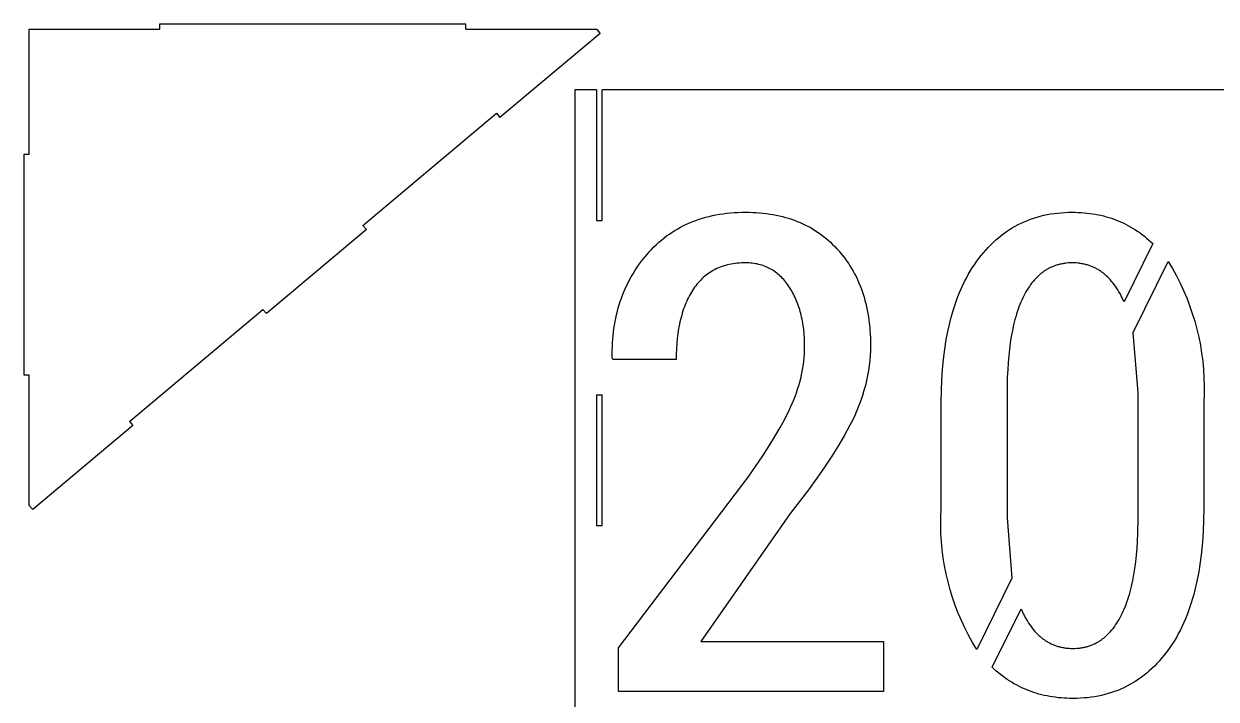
# Model space of a CAD drawing. Header units: inches. Extents: x -28 to 28, y 0 to 215.
# Drawn here: x -27.65 to -0.28, y 130.73 to 146.22 of the extents above; entities that cross this region are included whole.
import ezdxf

# ---------------------------------------------------------------- set-up
doc = ezdxf.new("R2010")
doc.units = ezdxf.units.IN
doc.header["$MEASUREMENT"] = 0
doc.layers.add('Linework', color=7, linetype='Continuous', true_color=0x000000)

msp = doc.modelspace()

# ---------------------------------------------------------------- linework, layer by layer
at = {"layer": 'Linework'}
for p, q in [((-24.523, 146.223), (-17.5, 146.223)), ((-24.523, 146.098), (-24.523, 146.223)), ((-17.5, 146.098), (-17.5, 146.223)), ((-27.523, 143.223), (-27.523, 146.098)), ((-27.523, 146.098), (-24.523, 146.098)), ((-17.5, 146.098), (-14.5, 146.098)), ((-14.42, 146.002), (-16.718, 144.074)), ((-14.5, 146.098), (-14.42, 146.002)), ((-14.5, 144.709), (-15, 144.709)), ((-15, 144.709), (-15, 127.709)), ((-14.5, 144.709), (-14.5, 141.709)), ((14.375, 144.709), (-14.375, 144.709)), ((-14.375, 141.709), (-14.375, 144.709)), ((-19.862, 141.598), (-16.798, 144.17)), ((-16.798, 144.17), (-16.718, 144.074)), ((-27.648, 143.223), (-27.648, 138.17)), ((-27.523, 143.223), (-27.648, 143.223)), ((-11.994, 141.785), (-11.917, 141.805)), ((-11.917, 141.805), (-11.839, 141.823)), ((-11.839, 141.823), (-11.759, 141.839)), ((-11.759, 141.839), (-11.678, 141.853)), ((-11.678, 141.853), (-11.596, 141.865)), ((-11.596, 141.865), (-11.513, 141.876)), ((-11.513, 141.876), (-11.428, 141.884)), ((-11.428, 141.884), (-11.343, 141.891)), ((-11.343, 141.891), (-11.256, 141.896)), ((-11.256, 141.896), (-11.168, 141.898)), ((-11.168, 141.898), (-11.078, 141.899)), ((-11.078, 141.899), (-10.996, 141.899)), ((-10.996, 141.899), (-10.915, 141.896)), ((-10.915, 141.896), (-10.835, 141.892)), ((-10.835, 141.892), (-10.756, 141.886)), ((-10.756, 141.886), (-10.678, 141.879)), ((-10.678, 141.879), (-10.601, 141.87)), ((-10.601, 141.87), (-10.525, 141.859)), ((-10.525, 141.859), (-10.45, 141.847)), ((-10.45, 141.847), (-10.377, 141.833)), ((-10.377, 141.833), (-10.304, 141.818)), ((-10.304, 141.818), (-10.233, 141.8)), ((-10.233, 141.8), (-10.162, 141.782)), ((-4.463, 141.766), (-4.388, 141.789)), ((-4.388, 141.789), (-4.313, 141.81)), ((-4.313, 141.81), (-4.235, 141.829)), ((-4.235, 141.829), (-4.157, 141.845)), ((-4.157, 141.845), (-4.078, 141.86)), ((-4.078, 141.86), (-3.998, 141.872)), ((-3.998, 141.872), (-3.916, 141.882)), ((-3.916, 141.882), (-3.833, 141.889)), ((-3.833, 141.889), (-3.75, 141.895)), ((-3.75, 141.895), (-3.665, 141.898)), ((-3.665, 141.898), (-3.579, 141.899)), ((-3.579, 141.899), (-3.51, 141.899)), ((-3.51, 141.899), (-3.442, 141.897)), ((-3.442, 141.897), (-3.375, 141.893)), ((-3.375, 141.893), (-3.308, 141.888)), ((-3.308, 141.888), (-3.242, 141.882)), ((-3.242, 141.882), (-3.177, 141.874)), ((-3.177, 141.874), (-3.113, 141.865)), ((-3.113, 141.865), (-3.049, 141.854)), ((-3.049, 141.854), (-2.986, 141.842)), ((-2.986, 141.842), (-2.924, 141.829)), ((-2.924, 141.829), (-2.862, 141.814)), ((-2.862, 141.814), (-2.801, 141.798)), ((-2.801, 141.798), (-2.741, 141.781)), ((-19.862, 141.598), (-19.782, 141.503)), ((-14.5, 141.709), (-14.375, 141.709)), ((-12.702, 141.482), (-12.637, 141.521)), ((-12.637, 141.521), (-12.57, 141.558)), ((-12.57, 141.558), (-12.502, 141.593)), ((-12.502, 141.593), (-12.433, 141.626)), ((-12.433, 141.626), (-12.363, 141.657)), ((-12.363, 141.657), (-12.292, 141.687)), ((-12.292, 141.687), (-12.219, 141.714)), ((-12.219, 141.714), (-12.145, 141.74)), ((-12.145, 141.74), (-12.071, 141.763)), ((-12.071, 141.763), (-11.994, 141.785)), ((-10.162, 141.782), (-10.093, 141.761)), ((-10.093, 141.761), (-10.025, 141.739)), ((-10.025, 141.739), (-9.957, 141.715)), ((-9.957, 141.715), (-9.891, 141.69)), ((-9.891, 141.69), (-9.826, 141.663)), ((-9.826, 141.663), (-9.763, 141.634)), ((-9.763, 141.634), (-9.7, 141.604)), ((-9.7, 141.604), (-9.638, 141.572)), ((-9.638, 141.572), (-9.577, 141.539)), ((-9.577, 141.539), (-9.518, 141.503)), ((-5.022, 141.5), (-4.956, 141.541)), ((-4.956, 141.541), (-4.889, 141.58)), ((-4.889, 141.58), (-4.821, 141.616)), ((-4.821, 141.616), (-4.751, 141.651)), ((-4.751, 141.651), (-4.681, 141.683)), ((-4.681, 141.683), (-4.61, 141.713)), ((-4.61, 141.713), (-4.537, 141.74)), ((-4.537, 141.74), (-4.463, 141.766)), ((-2.741, 141.781), (-2.682, 141.762)), ((-2.682, 141.762), (-2.623, 141.741)), ((-2.623, 141.741), (-2.565, 141.719)), ((-2.565, 141.719), (-2.507, 141.696)), ((-2.507, 141.696), (-2.451, 141.672)), ((-2.451, 141.672), (-2.395, 141.646)), ((-2.395, 141.646), (-2.34, 141.618)), ((-2.34, 141.618), (-2.285, 141.589)), ((-2.285, 141.589), (-2.231, 141.559)), ((-2.231, 141.559), (-2.178, 141.528)), ((-2.178, 141.528), (-2.126, 141.495)), ((-19.782, 141.503), (-22.08, 139.574)), ((-13.069, 141.21), (-13.011, 141.26)), ((-13.011, 141.26), (-12.952, 141.308)), ((-12.952, 141.308), (-12.891, 141.355)), ((-12.891, 141.355), (-12.829, 141.399)), ((-12.829, 141.399), (-12.766, 141.442)), ((-12.766, 141.442), (-12.702, 141.482)), ((-9.518, 141.503), (-9.459, 141.467)), ((-9.459, 141.467), (-9.402, 141.428)), ((-9.402, 141.428), (-9.346, 141.388)), ((-9.346, 141.388), (-9.29, 141.346)), ((-9.29, 141.346), (-9.236, 141.303)), ((-9.236, 141.303), (-9.183, 141.258)), ((-9.183, 141.258), (-9.131, 141.211)), ((-5.393, 141.208), (-5.334, 141.263)), ((-5.334, 141.263), (-5.274, 141.315)), ((-5.274, 141.315), (-5.212, 141.364)), ((-5.212, 141.364), (-5.15, 141.412)), ((-5.15, 141.412), (-5.086, 141.457)), ((-5.086, 141.457), (-5.022, 141.5)), ((-2.126, 141.495), (-2.074, 141.46)), ((-2.074, 141.46), (-2.023, 141.424)), ((-2.023, 141.424), (-1.973, 141.387)), ((-1.973, 141.387), (-1.923, 141.348)), ((-1.923, 141.348), (-1.874, 141.308)), ((-1.874, 141.308), (-1.826, 141.267)), ((-1.826, 141.267), (-1.779, 141.224)), ((-13.342, 140.931), (-13.29, 140.991)), ((-13.29, 140.991), (-13.237, 141.048)), ((-13.237, 141.048), (-13.182, 141.104)), ((-13.182, 141.104), (-13.126, 141.158)), ((-13.126, 141.158), (-13.069, 141.21)), ((-9.131, 141.211), (-9.08, 141.163)), ((-9.08, 141.163), (-9.031, 141.113)), ((-9.031, 141.113), (-8.982, 141.062)), ((-8.982, 141.062), (-8.934, 141.009)), ((-8.934, 141.009), (-8.889, 140.955)), ((-5.672, 140.904), (-5.618, 140.97)), ((-5.618, 140.97), (-5.564, 141.033)), ((-5.564, 141.033), (-5.508, 141.093)), ((-5.508, 141.093), (-5.451, 141.152)), ((-5.451, 141.152), (-5.393, 141.208)), ((-1.732, 141.18), (-2.391, 139.845)), ((-1.779, 141.224), (-1.732, 141.18)), ((-13.536, 140.682), (-13.49, 140.746)), ((-13.49, 140.746), (-13.442, 140.808)), ((-13.442, 140.808), (-13.393, 140.87)), ((-13.393, 140.87), (-13.342, 140.931)), ((-11.452, 140.7), (-11.495, 140.69)), ((-11.408, 140.709), (-11.452, 140.7)), ((-11.363, 140.717), (-11.408, 140.709)), ((-11.318, 140.723), (-11.363, 140.717)), ((-11.271, 140.728), (-11.318, 140.723)), ((-11.224, 140.732), (-11.271, 140.728)), ((-11.176, 140.735), (-11.224, 140.732)), ((-11.128, 140.737), (-11.176, 140.735)), ((-11.078, 140.738), (-11.128, 140.737)), ((-11.039, 140.737), (-11.078, 140.738)), ((-11, 140.735), (-11.039, 140.737)), ((-10.962, 140.733), (-11, 140.735)), ((-10.924, 140.729), (-10.962, 140.733)), ((-10.887, 140.724), (-10.924, 140.729)), ((-10.851, 140.719), (-10.887, 140.724)), ((-10.814, 140.712), (-10.851, 140.719)), ((-10.779, 140.704), (-10.814, 140.712)), ((-10.744, 140.695), (-10.779, 140.704)), ((-10.709, 140.685), (-10.744, 140.695)), ((-8.889, 140.955), (-8.844, 140.9)), ((-8.844, 140.9), (-8.801, 140.844)), ((-8.801, 140.844), (-8.76, 140.787)), ((-8.76, 140.787), (-8.72, 140.728)), ((-8.72, 140.728), (-8.682, 140.669)), ((-5.874, 140.622), (-5.826, 140.696)), ((-5.826, 140.696), (-5.776, 140.767)), ((-5.776, 140.767), (-5.724, 140.837)), ((-5.724, 140.837), (-5.672, 140.904)), ((-3.902, 140.696), (-3.922, 140.69)), ((-3.881, 140.701), (-3.902, 140.696)), ((-3.861, 140.706), (-3.881, 140.701)), ((-3.84, 140.711), (-3.861, 140.706)), ((-3.819, 140.715), (-3.84, 140.711)), ((-3.798, 140.719), (-3.819, 140.715)), ((-3.777, 140.723), (-3.798, 140.719)), ((-3.756, 140.726), (-3.777, 140.723)), ((-3.734, 140.729), (-3.756, 140.726)), ((-3.713, 140.731), (-3.734, 140.729)), ((-3.669, 140.735), (-3.713, 140.731)), ((-3.624, 140.737), (-3.669, 140.735)), ((-3.579, 140.738), (-3.624, 140.737)), ((-3.533, 140.737), (-3.579, 140.738)), ((-3.489, 140.735), (-3.533, 140.737)), ((-3.445, 140.731), (-3.489, 140.735)), ((-3.423, 140.729), (-3.445, 140.731)), ((-3.402, 140.726), (-3.423, 140.729)), ((-3.38, 140.723), (-3.402, 140.726)), ((-3.359, 140.719), (-3.38, 140.723)), ((-3.338, 140.715), (-3.359, 140.719)), ((-3.317, 140.711), (-3.338, 140.715)), ((-3.296, 140.707), (-3.317, 140.711)), ((-3.276, 140.702), (-3.296, 140.707)), ((-3.255, 140.696), (-3.276, 140.702)), ((-3.235, 140.691), (-3.255, 140.696)), ((-2.181, 139.141), (-1.378, 140.767)), ((-1.378, 140.767), (-1.281, 140.606)), ((-13.74, 140.352), (-13.702, 140.42)), ((-13.702, 140.42), (-13.663, 140.487)), ((-13.663, 140.487), (-13.622, 140.553)), ((-13.622, 140.553), (-13.58, 140.618)), ((-13.58, 140.618), (-13.536, 140.682)), ((-12.018, 140.43), (-12.05, 140.402)), ((-11.986, 140.456), (-12.018, 140.43)), ((-11.953, 140.481), (-11.986, 140.456)), ((-11.919, 140.505), (-11.953, 140.481)), ((-11.884, 140.528), (-11.919, 140.505)), ((-11.849, 140.549), (-11.884, 140.528)), ((-11.813, 140.569), (-11.849, 140.549)), ((-11.776, 140.589), (-11.813, 140.569)), ((-11.738, 140.607), (-11.776, 140.589)), ((-11.699, 140.624), (-11.738, 140.607)), ((-11.66, 140.639), (-11.699, 140.624)), ((-11.62, 140.654), (-11.66, 140.639)), ((-11.579, 140.667), (-11.62, 140.654)), ((-11.538, 140.679), (-11.579, 140.667)), ((-11.495, 140.69), (-11.538, 140.679)), ((-10.675, 140.674), (-10.709, 140.685)), ((-10.642, 140.662), (-10.675, 140.674)), ((-10.609, 140.648), (-10.642, 140.662)), ((-10.576, 140.634), (-10.609, 140.648)), ((-10.545, 140.619), (-10.576, 140.634)), ((-10.513, 140.603), (-10.545, 140.619)), ((-10.482, 140.585), (-10.513, 140.603)), ((-10.452, 140.567), (-10.482, 140.585)), ((-10.422, 140.547), (-10.452, 140.567)), ((-10.393, 140.527), (-10.422, 140.547)), ((-10.365, 140.505), (-10.393, 140.527)), ((-10.336, 140.482), (-10.365, 140.505)), ((-10.309, 140.459), (-10.336, 140.482)), ((-10.282, 140.434), (-10.309, 140.459)), ((-10.255, 140.408), (-10.282, 140.434)), ((-8.682, 140.669), (-8.645, 140.609)), ((-8.645, 140.609), (-8.609, 140.548)), ((-8.609, 140.548), (-8.575, 140.485)), ((-8.575, 140.485), (-8.543, 140.422)), ((-8.543, 140.422), (-8.512, 140.357)), ((-6.01, 140.39), (-5.966, 140.469)), ((-5.966, 140.469), (-5.921, 140.547)), ((-5.921, 140.547), (-5.874, 140.622)), ((-4.372, 140.427), (-4.388, 140.412)), ((-4.356, 140.442), (-4.372, 140.427)), ((-4.34, 140.457), (-4.356, 140.442)), ((-4.323, 140.471), (-4.34, 140.457)), ((-4.307, 140.485), (-4.323, 140.471)), ((-4.29, 140.498), (-4.307, 140.485)), ((-4.273, 140.511), (-4.29, 140.498)), ((-4.256, 140.524), (-4.273, 140.511)), ((-4.239, 140.537), (-4.256, 140.524)), ((-4.222, 140.549), (-4.239, 140.537)), ((-4.205, 140.56), (-4.222, 140.549)), ((-4.187, 140.571), (-4.205, 140.56)), ((-4.169, 140.582), (-4.187, 140.571)), ((-4.151, 140.593), (-4.169, 140.582)), ((-4.133, 140.603), (-4.151, 140.593)), ((-4.115, 140.613), (-4.133, 140.603)), ((-4.096, 140.622), (-4.115, 140.613)), ((-4.077, 140.631), (-4.096, 140.622)), ((-4.059, 140.64), (-4.077, 140.631)), ((-4.04, 140.648), (-4.059, 140.64)), ((-4.02, 140.656), (-4.04, 140.648)), ((-4.001, 140.664), (-4.02, 140.656)), ((-3.982, 140.671), (-4.001, 140.664)), ((-3.962, 140.678), (-3.982, 140.671)), ((-3.942, 140.684), (-3.962, 140.678)), ((-3.922, 140.69), (-3.942, 140.684)), ((-3.215, 140.684), (-3.235, 140.691)), ((-3.195, 140.678), (-3.215, 140.684)), ((-3.175, 140.671), (-3.195, 140.678)), ((-3.156, 140.664), (-3.175, 140.671)), ((-3.136, 140.657), (-3.156, 140.664)), ((-3.117, 140.649), (-3.136, 140.657)), ((-3.098, 140.64), (-3.117, 140.649)), ((-3.079, 140.632), (-3.098, 140.64)), ((-3.06, 140.623), (-3.079, 140.632)), ((-3.042, 140.613), (-3.06, 140.623)), ((-3.023, 140.604), (-3.042, 140.613)), ((-3.005, 140.594), (-3.023, 140.604)), ((-2.987, 140.583), (-3.005, 140.594)), ((-2.969, 140.572), (-2.987, 140.583)), ((-2.951, 140.561), (-2.969, 140.572)), ((-2.934, 140.55), (-2.951, 140.561)), ((-2.916, 140.538), (-2.934, 140.55)), ((-2.899, 140.525), (-2.916, 140.538)), ((-2.882, 140.513), (-2.899, 140.525)), ((-2.865, 140.5), (-2.882, 140.513)), ((-2.848, 140.486), (-2.865, 140.5)), ((-2.831, 140.472), (-2.848, 140.486)), ((-2.815, 140.458), (-2.831, 140.472)), ((-2.799, 140.444), (-2.815, 140.458)), ((-2.767, 140.414), (-2.799, 140.444)), ((-1.281, 140.606), (-1.19, 140.442)), ((-1.19, 140.442), (-1.105, 140.275)), ((-13.873, 140.072), (-13.842, 140.143)), ((-13.842, 140.143), (-13.81, 140.214)), ((-13.81, 140.214), (-13.775, 140.283)), ((-13.775, 140.283), (-13.74, 140.352)), ((-12.248, 140.178), (-12.274, 140.142)), ((-12.222, 140.214), (-12.248, 140.178)), ((-12.195, 140.248), (-12.222, 140.214)), ((-12.168, 140.281), (-12.195, 140.248)), ((-12.139, 140.313), (-12.168, 140.281)), ((-12.11, 140.344), (-12.139, 140.313)), ((-12.08, 140.374), (-12.11, 140.344)), ((-12.05, 140.402), (-12.08, 140.374)), ((-10.229, 140.381), (-10.255, 140.408)), ((-10.204, 140.353), (-10.229, 140.381)), ((-10.179, 140.324), (-10.204, 140.353)), ((-10.154, 140.294), (-10.179, 140.324)), ((-10.13, 140.263), (-10.154, 140.294)), ((-10.107, 140.231), (-10.13, 140.263)), ((-10.084, 140.198), (-10.107, 140.231)), ((-10.062, 140.164), (-10.084, 140.198)), ((-10.04, 140.129), (-10.062, 140.164)), ((-8.512, 140.357), (-8.483, 140.292)), ((-8.483, 140.292), (-8.455, 140.225)), ((-8.455, 140.225), (-8.429, 140.157)), ((-8.429, 140.157), (-8.404, 140.089)), ((-6.131, 140.141), (-6.092, 140.226)), ((-6.092, 140.226), (-6.052, 140.309)), ((-6.052, 140.309), (-6.01, 140.39)), ((-4.591, 140.159), (-4.617, 140.117)), ((-4.564, 140.199), (-4.591, 140.159)), ((-4.536, 140.239), (-4.564, 140.199)), ((-4.508, 140.276), (-4.536, 140.239)), ((-4.479, 140.312), (-4.508, 140.276)), ((-4.449, 140.347), (-4.479, 140.312)), ((-4.419, 140.38), (-4.449, 140.347)), ((-4.388, 140.412), (-4.419, 140.38)), ((-2.735, 140.382), (-2.767, 140.414)), ((-2.705, 140.349), (-2.735, 140.382)), ((-2.675, 140.314), (-2.705, 140.349)), ((-2.645, 140.278), (-2.675, 140.314)), ((-2.616, 140.241), (-2.645, 140.278)), ((-2.588, 140.202), (-2.616, 140.241)), ((-2.561, 140.162), (-2.588, 140.202)), ((-2.534, 140.12), (-2.561, 140.162)), ((-1.105, 140.275), (-1.026, 140.105)), ((-13.955, 139.853), (-13.929, 139.927)), ((-13.929, 139.927), (-13.902, 140)), ((-13.902, 140), (-13.873, 140.072)), ((-12.409, 139.903), (-12.429, 139.86)), ((-12.388, 139.945), (-12.409, 139.903)), ((-12.367, 139.986), (-12.388, 139.945)), ((-12.345, 140.026), (-12.367, 139.986)), ((-12.322, 140.066), (-12.345, 140.026)), ((-12.298, 140.104), (-12.322, 140.066)), ((-12.274, 140.142), (-12.298, 140.104)), ((-10.02, 140.094), (-10.04, 140.129)), ((-9.999, 140.058), (-10.02, 140.094)), ((-9.98, 140.021), (-9.999, 140.058)), ((-9.961, 139.984), (-9.98, 140.021)), ((-9.943, 139.946), (-9.961, 139.984)), ((-9.926, 139.908), (-9.943, 139.946)), ((-9.91, 139.869), (-9.926, 139.908)), ((-8.404, 140.089), (-8.38, 140.019)), ((-8.38, 140.019), (-8.359, 139.948)), ((-8.359, 139.948), (-8.338, 139.876)), ((-8.338, 139.876), (-8.319, 139.803)), ((-6.27, 139.783), (-6.238, 139.876)), ((-6.238, 139.876), (-6.204, 139.966)), ((-6.204, 139.966), (-6.168, 140.055)), ((-6.168, 140.055), (-6.131, 140.141)), ((-4.739, 139.884), (-4.761, 139.834)), ((-4.716, 139.934), (-4.739, 139.884)), ((-4.692, 139.982), (-4.716, 139.934)), ((-4.668, 140.028), (-4.692, 139.982)), ((-4.643, 140.073), (-4.668, 140.028)), ((-4.617, 140.117), (-4.643, 140.073)), ((-2.508, 140.076), (-2.534, 140.12)), ((-2.483, 140.032), (-2.508, 140.076)), ((-2.458, 139.985), (-2.483, 140.032)), ((-2.423, 139.916), (-2.458, 139.985)), ((-2.391, 139.845), (-2.423, 139.916)), ((-1.026, 140.105), (-0.952, 139.932)), ((-0.952, 139.932), (-0.885, 139.757)), ((-25.225, 137.099), (-22.16, 139.67)), ((-22.16, 139.67), (-22.08, 139.574)), ((-14.041, 139.549), (-14.022, 139.627)), ((-14.022, 139.627), (-14.001, 139.703)), ((-14.001, 139.703), (-13.979, 139.778)), ((-13.979, 139.778), (-13.955, 139.853)), ((-12.516, 139.634), (-12.532, 139.586)), ((-12.501, 139.681), (-12.516, 139.634)), ((-12.484, 139.727), (-12.501, 139.681)), ((-12.466, 139.772), (-12.484, 139.727)), ((-12.448, 139.817), (-12.466, 139.772)), ((-12.429, 139.86), (-12.448, 139.817)), ((-9.894, 139.829), (-9.91, 139.869)), ((-9.878, 139.789), (-9.894, 139.829)), ((-9.864, 139.748), (-9.878, 139.789)), ((-9.85, 139.707), (-9.864, 139.748)), ((-9.837, 139.665), (-9.85, 139.707)), ((-9.825, 139.622), (-9.837, 139.665)), ((-9.813, 139.579), (-9.825, 139.622)), ((-8.319, 139.803), (-8.302, 139.729)), ((-8.302, 139.729), (-8.286, 139.654)), ((-8.286, 139.654), (-8.272, 139.578)), ((-6.331, 139.593), (-6.301, 139.689)), ((-6.301, 139.689), (-6.27, 139.783)), ((-4.842, 139.617), (-4.86, 139.559)), ((-4.822, 139.673), (-4.842, 139.617)), ((-4.803, 139.728), (-4.822, 139.673)), ((-4.782, 139.782), (-4.803, 139.728)), ((-4.761, 139.834), (-4.782, 139.782)), ((-0.885, 139.757), (-0.823, 139.579)), ((-14.088, 139.312), (-14.074, 139.392)), ((-14.074, 139.392), (-14.059, 139.471)), ((-14.059, 139.471), (-14.041, 139.549)), ((-12.596, 139.335), (-12.616, 139.228)), ((-12.585, 139.387), (-12.596, 139.335)), ((-12.573, 139.438), (-12.585, 139.387)), ((-12.56, 139.488), (-12.573, 139.438)), ((-12.546, 139.538), (-12.56, 139.488)), ((-12.532, 139.586), (-12.546, 139.538)), ((-9.802, 139.535), (-9.813, 139.579)), ((-9.792, 139.49), (-9.802, 139.535)), ((-9.783, 139.445), (-9.792, 139.49)), ((-9.774, 139.399), (-9.783, 139.445)), ((-9.758, 139.306), (-9.774, 139.399)), ((-8.272, 139.578), (-8.259, 139.501)), ((-8.259, 139.501), (-8.248, 139.423)), ((-8.248, 139.423), (-8.238, 139.344)), ((-8.238, 139.344), (-8.23, 139.263)), ((-6.409, 139.293), (-6.385, 139.395)), ((-6.385, 139.395), (-6.358, 139.495)), ((-6.358, 139.495), (-6.331, 139.593)), ((-4.894, 139.44), (-4.926, 139.315)), ((-4.878, 139.5), (-4.894, 139.44)), ((-4.86, 139.559), (-4.878, 139.5)), ((-0.823, 139.579), (-0.768, 139.4)), ((-0.768, 139.4), (-0.719, 139.219)), ((-14.128, 138.985), (-14.12, 139.068)), ((-14.12, 139.068), (-14.111, 139.15)), ((-14.111, 139.15), (-14.101, 139.232)), ((-14.101, 139.232), (-14.088, 139.312)), ((-12.633, 139.118), (-12.647, 139.005)), ((-12.616, 139.228), (-12.633, 139.118)), ((-9.745, 139.21), (-9.758, 139.306)), ((-9.736, 139.111), (-9.745, 139.21)), ((-9.729, 139.01), (-9.736, 139.111)), ((-8.23, 139.263), (-8.223, 139.182)), ((-8.223, 139.182), (-8.218, 139.099)), ((-8.218, 139.099), (-8.214, 139.016)), ((-6.473, 138.977), (-6.454, 139.084)), ((-6.454, 139.084), (-6.432, 139.19)), ((-6.432, 139.19), (-6.409, 139.293)), ((-4.954, 139.184), (-4.98, 139.048)), ((-4.926, 139.315), (-4.954, 139.184)), ((-2.067, 137.759), (-2.181, 139.141)), ((-0.719, 139.219), (-0.676, 139.036)), ((-14.14, 138.73), (-14.137, 138.815)), ((-14.137, 138.815), (-14.133, 138.9)), ((-14.133, 138.9), (-14.128, 138.985)), ((-12.658, 138.888), (-12.666, 138.768)), ((-12.647, 139.005), (-12.658, 138.888)), ((-9.724, 138.907), (-9.729, 139.01)), ((-9.723, 138.801), (-9.724, 138.907)), ((-9.724, 138.723), (-9.723, 138.801)), ((-8.214, 139.016), (-8.212, 138.931)), ((-8.211, 138.846), (-8.213, 138.73)), ((-8.212, 138.931), (-8.211, 138.846)), ((-6.508, 138.757), (-6.473, 138.977)), ((-5.002, 138.906), (-5.022, 138.759)), ((-4.98, 139.048), (-5.002, 138.906)), ((-0.676, 139.036), (-0.639, 138.852)), ((-0.639, 138.852), (-0.609, 138.666)), ((-14.14, 138.643), (-14.14, 138.73)), ((-14.139, 138.555), (-14.14, 138.643)), ((-14.124, 138.518), (-14.139, 138.555)), ((-12.672, 138.518), (-14.124, 138.518)), ((-12.671, 138.645), (-12.672, 138.518)), ((-12.666, 138.768), (-12.671, 138.645)), ((-9.741, 138.486), (-9.733, 138.565)), ((-9.733, 138.565), (-9.727, 138.644)), ((-9.727, 138.644), (-9.724, 138.723)), ((-8.218, 138.614), (-8.228, 138.498)), ((-8.213, 138.73), (-8.218, 138.614)), ((-6.559, 138.294), (-6.537, 138.529)), ((-6.537, 138.529), (-6.508, 138.757)), ((-5.038, 138.606), (-5.052, 138.448)), ((-5.022, 138.759), (-5.038, 138.606)), ((-0.609, 138.666), (-0.585, 138.48)), ((-9.795, 138.165), (-9.778, 138.246)), ((-9.778, 138.246), (-9.763, 138.326)), ((-9.763, 138.326), (-9.751, 138.406)), ((-9.751, 138.406), (-9.741, 138.486)), ((-8.257, 138.267), (-8.278, 138.151)), ((-8.241, 138.382), (-8.257, 138.267)), ((-8.228, 138.498), (-8.241, 138.382)), ((-6.575, 138.051), (-6.559, 138.294)), ((-5.062, 138.284), (-5.07, 138.114)), ((-5.052, 138.448), (-5.062, 138.284)), ((-0.585, 138.48), (-0.568, 138.293)), ((-0.568, 138.293), (-0.557, 138.106)), ((-27.648, 138.17), (-27.523, 138.17)), ((-27.523, 135.17), (-27.523, 138.17)), ((-9.858, 137.922), (-9.835, 138.003)), ((-9.835, 138.003), (-9.814, 138.084)), ((-9.814, 138.084), (-9.795, 138.165)), ((-8.302, 138.036), (-8.329, 137.921)), ((-8.278, 138.151), (-8.302, 138.036)), ((-6.584, 137.8), (-6.575, 138.051)), ((-5.07, 138.114), (-5.076, 137.759)), ((-0.557, 138.106), (-0.552, 137.918)), ((-14.5, 137.709), (-14.375, 137.709)), ((-14.5, 137.709), (-14.5, 134.709)), ((-14.375, 134.709), (-14.375, 137.709)), ((-9.942, 137.675), (-9.912, 137.758)), ((-9.912, 137.758), (-9.884, 137.84)), ((-9.884, 137.84), (-9.858, 137.922)), ((-8.396, 137.692), (-8.435, 137.578)), ((-8.361, 137.807), (-8.396, 137.692)), ((-8.329, 137.921), (-8.361, 137.807)), ((-6.588, 137.543), (-6.584, 137.8)), ((-5.076, 137.759), (-5.076, 134.884)), ((-2.067, 134.884), (-2.067, 137.759)), ((-0.554, 137.73), (-0.562, 137.543)), ((-0.552, 137.918), (-0.554, 137.73)), ((-10.088, 137.337), (-10.047, 137.424)), ((-10.047, 137.424), (-10.01, 137.509)), ((-10.01, 137.509), (-9.975, 137.592)), ((-9.975, 137.592), (-9.942, 137.675)), ((-8.477, 137.464), (-8.523, 137.35)), ((-8.435, 137.578), (-8.477, 137.464)), ((-6.588, 135.092), (-6.588, 137.543)), ((-0.562, 137.543), (-0.562, 135.092)), ((-10.286, 136.959), (-10.18, 137.154)), ((-10.18, 137.154), (-10.132, 137.247)), ((-10.132, 137.247), (-10.088, 137.337)), ((-8.573, 137.237), (-8.627, 137.123)), ((-8.523, 137.35), (-8.573, 137.237)), ((-25.144, 137.003), (-27.442, 135.075)), ((-25.225, 137.099), (-25.144, 137.003)), ((-10.405, 136.754), (-10.286, 136.959)), ((-8.684, 137.01), (-8.809, 136.781)), ((-8.627, 137.123), (-8.684, 137.01)), ((-10.538, 136.538), (-10.405, 136.754)), ((-8.809, 136.781), (-8.947, 136.544)), ((-10.685, 136.31), (-10.538, 136.538)), ((-8.947, 136.544), (-9.099, 136.302)), ((-11.019, 135.822), (-10.685, 136.31)), ((-9.264, 136.052), (-9.442, 135.796)), ((-9.099, 136.302), (-9.264, 136.052)), ((-13.998, 131.905), (-11.019, 135.822)), ((-9.442, 135.796), (-9.634, 135.533)), ((-9.634, 135.533), (-9.839, 135.264)), ((-9.839, 135.264), (-10.058, 134.988)), ((-27.442, 135.075), (-27.523, 135.17)), ((-10.058, 134.988), (-12.106, 132.046)), ((-6.596, 134.905), (-6.588, 135.092)), ((-0.562, 135.092), (-0.566, 134.833)), ((-14.5, 134.709), (-14.375, 134.709)), ((-6.598, 134.717), (-6.596, 134.905)), ((-6.594, 134.529), (-6.598, 134.717)), ((-5.076, 134.884), (-4.963, 133.506)), ((-2.073, 134.525), (-2.067, 134.884)), ((-0.566, 134.833), (-0.575, 134.581)), ((-6.583, 134.342), (-6.594, 134.529)), ((-2.08, 134.354), (-2.073, 134.525)), ((-0.575, 134.581), (-0.591, 134.337)), ((-6.566, 134.155), (-6.583, 134.342)), ((-6.542, 133.968), (-6.566, 134.155)), ((-2.105, 134.028), (-2.091, 134.188)), ((-2.091, 134.188), (-2.08, 134.354)), ((-0.591, 134.337), (-0.613, 134.1)), ((-6.512, 133.783), (-6.542, 133.968)), ((-2.141, 133.726), (-2.121, 133.874)), ((-2.121, 133.874), (-2.105, 134.028)), ((-0.641, 133.871), (-0.676, 133.65)), ((-0.613, 134.1), (-0.641, 133.871)), ((-6.475, 133.599), (-6.512, 133.783)), ((-6.432, 133.416), (-6.475, 133.599)), ((-2.189, 133.446), (-2.164, 133.583)), ((-2.164, 133.583), (-2.141, 133.726)), ((-0.676, 133.65), (-0.696, 133.543)), ((-6.383, 133.235), (-6.432, 133.416)), ((-4.963, 133.506), (-5.772, 131.868)), ((-2.25, 133.189), (-2.218, 133.315)), ((-2.218, 133.315), (-2.189, 133.446)), ((-0.74, 133.333), (-0.764, 133.231)), ((-0.717, 133.437), (-0.74, 133.333)), ((-0.696, 133.543), (-0.717, 133.437)), ((-6.328, 133.055), (-6.383, 133.235)), ((-6.266, 132.878), (-6.328, 133.055)), ((-2.303, 133.011), (-2.285, 133.069)), ((-2.285, 133.069), (-2.267, 133.128)), ((-2.267, 133.128), (-2.25, 133.189)), ((-0.818, 133.033), (-0.847, 132.937)), ((-0.791, 133.131), (-0.818, 133.033)), ((-0.764, 133.231), (-0.791, 133.131)), ((-6.199, 132.703), (-6.266, 132.878)), ((-5.417, 131.457), (-4.755, 132.799)), ((-4.755, 132.799), (-4.738, 132.761)), ((-4.738, 132.761), (-4.721, 132.723)), ((-2.407, 132.743), (-2.385, 132.794)), ((-2.385, 132.794), (-2.363, 132.846)), ((-2.363, 132.846), (-2.343, 132.9)), ((-2.343, 132.9), (-2.323, 132.955)), ((-2.323, 132.955), (-2.303, 133.011)), ((-0.878, 132.843), (-0.91, 132.751)), ((-0.847, 132.937), (-0.878, 132.843)), ((-6.125, 132.53), (-6.199, 132.703)), ((-6.045, 132.36), (-6.125, 132.53)), ((-4.721, 132.723), (-4.703, 132.686)), ((-4.703, 132.686), (-4.685, 132.65)), ((-4.685, 132.65), (-4.66, 132.603)), ((-4.66, 132.603), (-4.634, 132.558)), ((-4.634, 132.558), (-4.608, 132.514)), ((-4.608, 132.514), (-4.582, 132.472)), ((-2.556, 132.469), (-2.53, 132.511)), ((-2.53, 132.511), (-2.504, 132.554)), ((-2.504, 132.554), (-2.479, 132.599)), ((-2.479, 132.599), (-2.454, 132.646)), ((-2.454, 132.646), (-2.43, 132.694)), ((-2.43, 132.694), (-2.407, 132.743)), ((-1.017, 132.486), (-1.056, 132.401)), ((-0.98, 132.572), (-1.017, 132.486)), ((-0.944, 132.661), (-0.98, 132.572)), ((-0.91, 132.751), (-0.944, 132.661)), ((-5.96, 132.193), (-6.045, 132.36)), ((-4.582, 132.472), (-4.554, 132.431)), ((-4.554, 132.431), (-4.526, 132.391)), ((-4.526, 132.391), (-4.497, 132.354)), ((-4.497, 132.354), (-4.468, 132.317)), ((-4.468, 132.317), (-4.438, 132.282)), ((-4.438, 132.282), (-4.407, 132.249)), ((-4.407, 132.249), (-4.376, 132.217)), ((-4.376, 132.217), (-4.344, 132.187)), ((-2.792, 132.185), (-2.76, 132.215)), ((-2.76, 132.215), (-2.729, 132.247)), ((-2.729, 132.247), (-2.698, 132.28)), ((-2.698, 132.28), (-2.669, 132.315)), ((-2.669, 132.315), (-2.64, 132.351)), ((-2.64, 132.351), (-2.611, 132.389)), ((-2.611, 132.389), (-2.583, 132.428)), ((-2.583, 132.428), (-2.556, 132.469)), ((-1.138, 132.238), (-1.181, 132.159)), ((-1.096, 132.319), (-1.138, 132.238)), ((-1.056, 132.401), (-1.096, 132.319)), ((-12.106, 132.046), (-7.913, 132.046)), ((-7.913, 132.046), (-7.913, 130.899)), ((-5.869, 132.029), (-5.96, 132.193)), ((-5.772, 131.868), (-5.869, 132.029)), ((-4.344, 132.187), (-4.327, 132.172)), ((-4.327, 132.172), (-4.311, 132.158)), ((-4.311, 132.158), (-4.294, 132.144)), ((-4.294, 132.144), (-4.278, 132.13)), ((-4.278, 132.13), (-4.261, 132.117)), ((-4.261, 132.117), (-4.244, 132.104)), ((-4.244, 132.104), (-4.226, 132.092)), ((-4.226, 132.092), (-4.209, 132.08)), ((-4.209, 132.08), (-4.191, 132.068)), ((-4.191, 132.068), (-4.174, 132.057)), ((-4.174, 132.057), (-4.156, 132.046)), ((-4.156, 132.046), (-4.138, 132.035)), ((-4.138, 132.035), (-4.119, 132.025)), ((-4.119, 132.025), (-4.101, 132.015)), ((-4.101, 132.015), (-4.082, 132.006)), ((-4.082, 132.006), (-4.064, 131.997)), ((-4.064, 131.997), (-4.045, 131.988)), ((-4.045, 131.988), (-4.026, 131.98)), ((-4.026, 131.98), (-4.006, 131.972)), ((-4.006, 131.972), (-3.987, 131.964)), ((-3.987, 131.964), (-3.967, 131.957)), ((-3.967, 131.957), (-3.948, 131.95)), ((-3.948, 131.95), (-3.928, 131.943)), ((-3.928, 131.943), (-3.908, 131.937)), ((-3.908, 131.937), (-3.887, 131.932)), ((-3.887, 131.932), (-3.867, 131.926)), ((-3.244, 131.931), (-3.224, 131.937)), ((-3.224, 131.937), (-3.204, 131.943)), ((-3.204, 131.943), (-3.184, 131.95)), ((-3.184, 131.95), (-3.164, 131.957)), ((-3.164, 131.957), (-3.145, 131.964)), ((-3.145, 131.964), (-3.126, 131.971)), ((-3.126, 131.971), (-3.107, 131.979)), ((-3.107, 131.979), (-3.088, 131.988)), ((-3.088, 131.988), (-3.069, 131.996)), ((-3.069, 131.996), (-3.051, 132.005)), ((-3.051, 132.005), (-3.032, 132.015)), ((-3.032, 132.015), (-3.014, 132.024)), ((-3.014, 132.024), (-2.996, 132.035)), ((-2.996, 132.035), (-2.978, 132.045)), ((-2.978, 132.045), (-2.96, 132.056)), ((-2.96, 132.056), (-2.943, 132.067)), ((-2.943, 132.067), (-2.925, 132.079)), ((-2.925, 132.079), (-2.908, 132.091)), ((-2.908, 132.091), (-2.891, 132.103)), ((-2.891, 132.103), (-2.874, 132.116)), ((-2.874, 132.116), (-2.857, 132.129)), ((-2.857, 132.129), (-2.841, 132.143)), ((-2.841, 132.143), (-2.824, 132.156)), ((-2.824, 132.156), (-2.808, 132.171)), ((-2.808, 132.171), (-2.792, 132.185)), ((-1.321, 131.935), (-1.371, 131.864)), ((-1.273, 132.008), (-1.321, 131.935)), ((-1.226, 132.083), (-1.273, 132.008)), ((-1.181, 132.159), (-1.226, 132.083)), ((-13.998, 130.899), (-13.998, 131.905)), ((-3.867, 131.926), (-3.846, 131.921)), ((-3.846, 131.921), (-3.826, 131.917)), ((-3.826, 131.917), (-3.805, 131.912)), ((-3.805, 131.912), (-3.784, 131.908)), ((-3.784, 131.908), (-3.762, 131.905)), ((-3.762, 131.905), (-3.741, 131.902)), ((-3.741, 131.902), (-3.719, 131.899)), ((-3.719, 131.899), (-3.698, 131.897)), ((-3.698, 131.897), (-3.654, 131.893)), ((-3.654, 131.893), (-3.609, 131.891)), ((-3.609, 131.891), (-3.564, 131.89)), ((-3.564, 131.89), (-3.519, 131.891)), ((-3.519, 131.891), (-3.475, 131.893)), ((-3.475, 131.893), (-3.453, 131.895)), ((-3.453, 131.895), (-3.431, 131.897)), ((-3.431, 131.897), (-3.41, 131.899)), ((-3.41, 131.899), (-3.388, 131.902)), ((-3.388, 131.902), (-3.367, 131.905)), ((-3.367, 131.905), (-3.346, 131.908)), ((-3.346, 131.908), (-3.325, 131.912)), ((-3.325, 131.912), (-3.305, 131.916)), ((-3.305, 131.916), (-3.284, 131.921)), ((-3.284, 131.921), (-3.264, 131.926)), ((-3.264, 131.926), (-3.244, 131.931)), ((-1.527, 131.664), (-1.582, 131.601)), ((-1.474, 131.728), (-1.527, 131.664)), ((-1.422, 131.795), (-1.474, 131.728)), ((-1.371, 131.864), (-1.422, 131.795)), ((-5.37, 131.413), (-5.417, 131.457)), ((-5.323, 131.371), (-5.37, 131.413)), ((-1.752, 131.427), (-1.811, 131.373)), ((-1.694, 131.483), (-1.752, 131.427)), ((-1.637, 131.541), (-1.694, 131.483)), ((-1.582, 131.601), (-1.637, 131.541)), ((-5.274, 131.33), (-5.323, 131.371)), ((-5.225, 131.29), (-5.274, 131.33)), ((-5.176, 131.251), (-5.225, 131.29)), ((-5.125, 131.214), (-5.176, 131.251)), ((-5.074, 131.179), (-5.125, 131.214)), ((-5.022, 131.145), (-5.074, 131.179)), ((-4.97, 131.112), (-5.022, 131.145)), ((-4.917, 131.081), (-4.97, 131.112)), ((-2.122, 131.138), (-2.188, 131.098)), ((-2.058, 131.181), (-2.122, 131.138)), ((-1.994, 131.226), (-2.058, 131.181)), ((-1.932, 131.273), (-1.994, 131.226)), ((-1.871, 131.322), (-1.932, 131.273)), ((-1.811, 131.373), (-1.871, 131.322)), ((-7.913, 130.899), (-13.998, 130.899)), ((-4.863, 131.051), (-4.917, 131.081)), ((-4.808, 131.022), (-4.863, 131.051)), ((-4.753, 130.995), (-4.808, 131.022)), ((-4.696, 130.969), (-4.753, 130.995)), ((-4.64, 130.945), (-4.696, 130.969)), ((-4.582, 130.922), (-4.64, 130.945)), ((-4.524, 130.9), (-4.582, 130.922)), ((-4.465, 130.88), (-4.524, 130.9)), ((-4.405, 130.861), (-4.465, 130.88)), ((-4.345, 130.843), (-4.405, 130.861)), ((-4.284, 130.827), (-4.345, 130.843)), ((-2.754, 130.852), (-2.83, 130.832)), ((-2.68, 130.875), (-2.754, 130.852)), ((-2.606, 130.901), (-2.68, 130.875)), ((-2.534, 130.928), (-2.606, 130.901)), ((-2.462, 130.958), (-2.534, 130.928)), ((-2.392, 130.989), (-2.462, 130.958)), ((-2.323, 131.023), (-2.392, 130.989)), ((-2.255, 131.059), (-2.323, 131.023)), ((-2.188, 131.098), (-2.255, 131.059)), ((-4.222, 130.813), (-4.284, 130.827)), ((-4.159, 130.799), (-4.222, 130.813)), ((-4.096, 130.788), (-4.159, 130.799)), ((-4.032, 130.777), (-4.096, 130.788)), ((-3.967, 130.768), (-4.032, 130.777)), ((-3.902, 130.76), (-3.967, 130.768)), ((-3.836, 130.754), (-3.902, 130.76)), ((-3.769, 130.749), (-3.836, 130.754)), ((-3.701, 130.746), (-3.769, 130.749)), ((-3.633, 130.744), (-3.701, 130.746)), ((-3.564, 130.743), (-3.633, 130.744)), ((-3.478, 130.744), (-3.564, 130.743)), ((-3.393, 130.747), (-3.478, 130.744)), ((-3.309, 130.753), (-3.393, 130.747)), ((-3.227, 130.76), (-3.309, 130.753)), ((-3.145, 130.77), (-3.227, 130.76)), ((-3.065, 130.782), (-3.145, 130.77)), ((-2.985, 130.797), (-3.065, 130.782)), ((-2.907, 130.813), (-2.985, 130.797)), ((-2.83, 130.832), (-2.907, 130.813))]:
    msp.add_line(p, q, dxfattribs=at)

doc.saveas('drawing.dxf')
